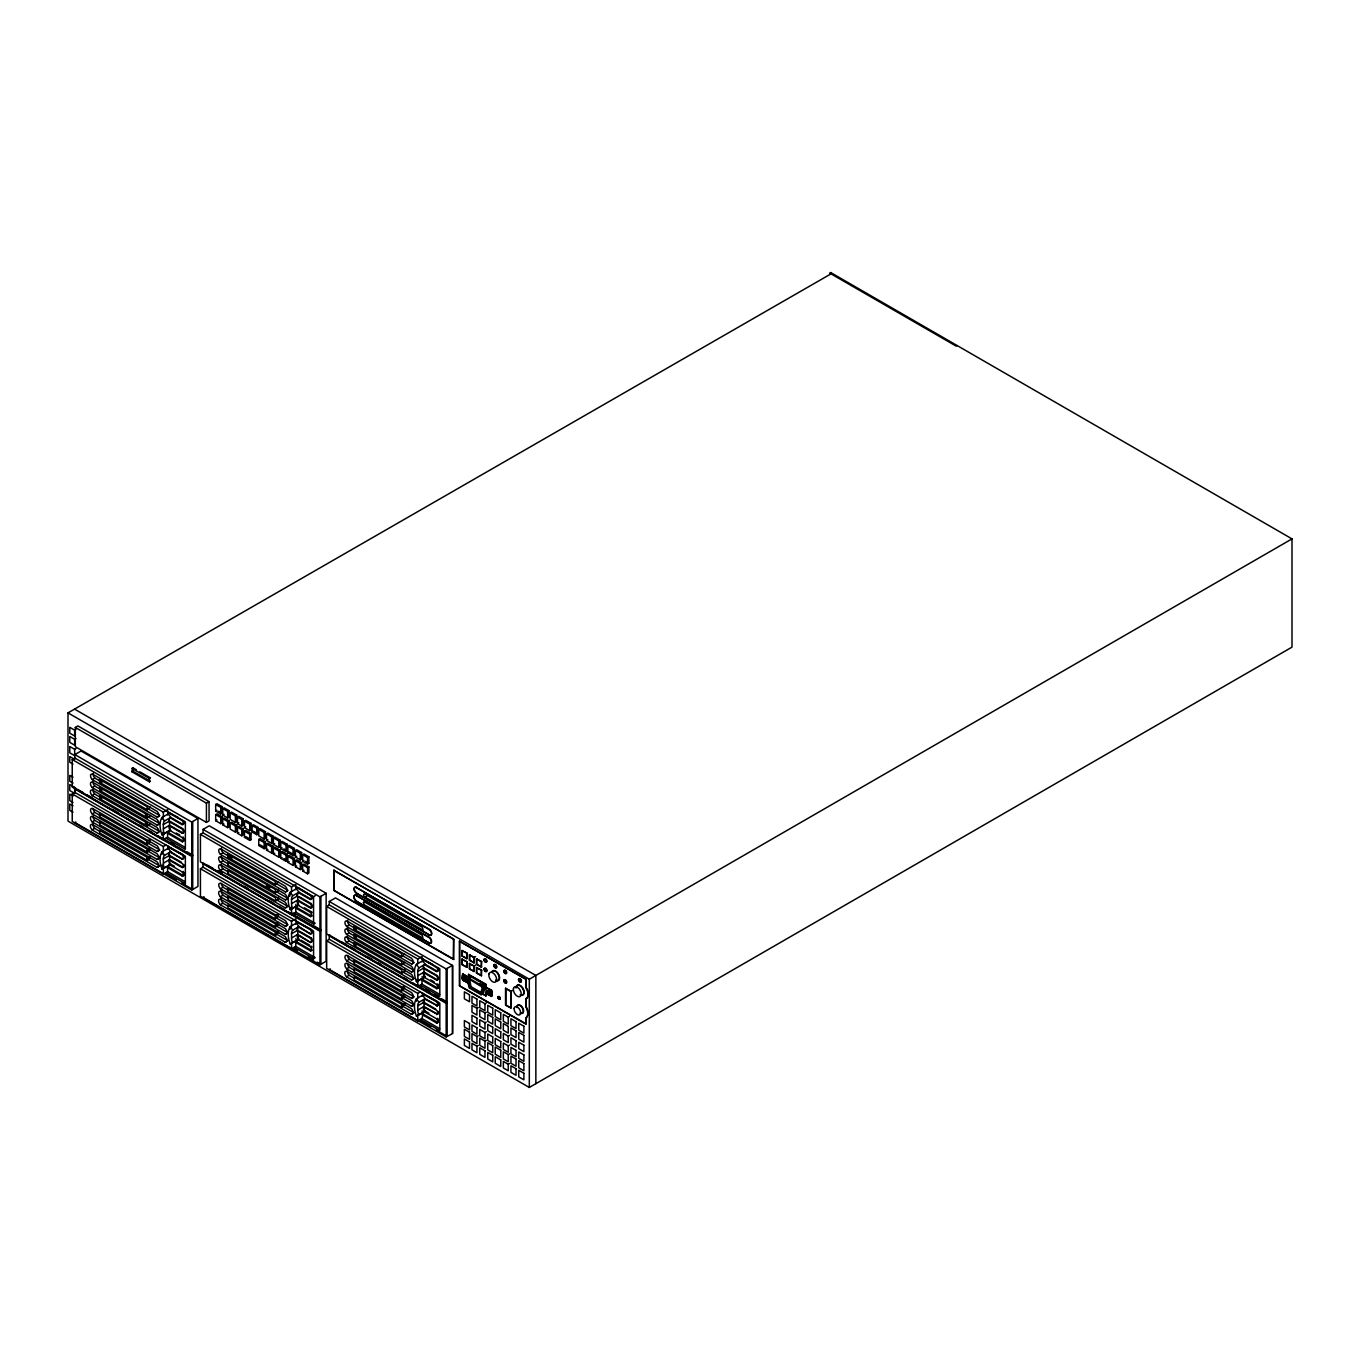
<?xml version="1.0" encoding="UTF-8"?>
<svg xmlns="http://www.w3.org/2000/svg" width="1360" height="1360" viewBox="0 0 1360 1360"><rect width="100%" height="100%" fill="white"/><g stroke="black" fill="none" stroke-linecap="round" stroke-linejoin="round"><path stroke-width="1.5" d="M516.749 1007.114L516.766 1006.757A4.624 2.669 60 0 1 520.302 1005.72A4.624 2.669 60 0 1 523.26 1011.211A4.624 2.669 60 0 1 520.251 1013.217M150.297 807.024L147.186 809.812L99.637 782.357L99.45 779.399L147.186 806.701L147.22 809.795M150.467 823.378L147.356 826.166L99.824 798.711L99.62 795.77L147.356 823.055L147.356 826.166M150.467 849.473L147.356 852.261L99.807 824.806L99.62 821.865L147.356 849.15L147.356 852.261M278.494 881.824L275.383 884.612L227.834 857.157L227.647 854.216L275.383 881.501L275.417 884.595M278.664 924.29L275.553 927.061L228.004 899.606L227.817 896.665L275.553 923.967L275.587 927.044M404.719 953.921L401.608 956.692L354.059 929.254L353.872 926.296L401.608 953.598L401.659 956.675M404.889 996.37L401.778 999.158L354.246 971.703L354.042 968.745L401.778 996.047L401.829 999.141M516.001 988.108L516.086 986.986A5.542 3.196 60 0 1 519.775 985.592A5.542 3.196 60 0 1 523.668 991.032L523.838 992.29A5.542 3.196 60 0 1 520.064 994.806M484.041 969.238A1.853 1.071 60 0 1 485.996 969.068A1.853 1.071 60 0 1 485.996 971.686A1.853 1.071 60 0 1 484.041 969.238L484.092 968.881M498.134 996.846L500.021 999.192M503.795 980.764A1.853 1.071 60 0 1 505.767 980.594A1.853 1.071 60 0 1 505.767 983.195A1.853 1.071 60 0 1 503.795 980.764L503.846 980.39M150.45 815.473L147.356 817.904L99.807 790.449L99.62 787.508L147.356 814.793L147.356 817.904M404.872 962.353L401.778 964.801L354.246 937.346L354.042 934.388L401.778 961.69L401.829 964.784M480.607 993.718L482.409 987.241L483.718 986.493L481.916 992.953L480.607 993.718L469.693 987.411L468.163 979.013L470.101 978.112L468.163 979.013M481.117 994.755L483.157 987.36L485.452 986.034L484.245 984.385L470.866 976.667L467.415 978.265L469.183 987.87L481.117 994.755L483.395 993.446L485.452 986.034M463.386 977.007L463.505 976.718A1.853 1.071 60 0 1 465.188 977.075A1.853 1.071 60 0 1 465.868 979.353A1.853 1.071 60 0 1 464.304 979.387M497.981 998.206C503.693 1000.671 495.567 993.616 498.61 999.09C501.483 1000.807 500.072 994.789 497.93 996.795M275.587 892.687L275.553 889.61L227.817 862.308L228.004 865.249L275.553 892.704L278.358 891.038L278.494 888.811M275.604 900.949L275.553 897.872L227.817 870.57L228.021 873.511L275.553 900.966L278.375 899.3L278.494 897.073M401.829 973.046L401.795 969.952L354.042 942.65L354.246 945.608L401.795 973.046L404.6 971.397L404.719 969.17M401.659 991.049L401.659 988.023L353.872 960.653L354.059 963.611L401.608 991.049L404.702 987.904M401.829 1007.403L401.829 1004.377L354.042 977.007L354.246 979.965L401.795 1007.42L404.872 1004.275M830.688 272.544L830.416 274.193L68 712.878L68 821.117L529.312 1087.456L1292 647.122L1292 538.883L830.688 272.544L829.702 273.105L956.199 346.137L957.168 345.576M75.31 727.447L77.928 725.934L209.049 801.635L209.049 820.896L206.431 822.392L75.31 746.691L75.31 727.447L206.431 803.148L209.049 801.635M74.664 730.167L74.664 736.015L69.768 733.193L69.768 727.328L74.664 730.167L75.973 729.402M74.664 739.313L74.664 745.212L69.768 742.39L69.768 736.474L74.664 739.313L75.973 738.548M74.664 749.326L74.664 755.667L69.768 752.828L69.768 746.504L74.664 749.326L75.973 748.578M165.954 838.202L185.368 849.422L185.368 821.848L74.851 758.047L74.851 754.596L81.073 751.009L197.948 818.482L197.948 886.448L191.743 890.035L74.851 822.545L75.837 821.984M185.249 847.45L167.586 837.25L163.336 839.715L72.233 787.117L72.233 759.56L74.851 758.047M75.837 788.375L74.851 788.953L191.743 856.426L192.712 855.865M92.225 779.586L157.199 817.105L158.406 816.68A3.689 2.125 60 0 0 158.406 813.263L157.199 811.444L92.225 773.925L91.001 774.35A3.689 2.125 60 0 0 91.001 777.75L92.225 779.586L94.843 778.073L102.051 782.255M185.249 881.807L167.586 871.624L163.336 874.072L72.233 821.474L72.233 793.917L74.851 792.404L185.368 856.205L185.368 883.779L165.954 872.559M92.14 787.559L157.114 825.061L158.338 824.636A3.689 2.125 60 0 0 158.338 821.236L157.114 819.4L92.14 781.898L90.933 782.323A3.689 2.125 60 0 0 90.933 785.723L92.14 787.559L94.758 786.046L101.983 790.211M131.801 771.681L132.787 771.12L150.45 781.303L149.464 781.881L131.801 771.681L132.787 767.72L136.323 769.76M92.038 795.532L157.012 833.051L158.236 832.626A3.689 2.125 60 0 0 158.236 829.209L157.012 827.39L92.038 789.871L90.831 790.296A3.689 2.125 60 0 0 90.831 793.696L92.038 795.532L94.656 794.019L101.881 798.201M131.801 768.281L149.464 778.481L150.45 777.903L139.842 771.8M92.225 813.943L157.199 851.462L158.406 851.037A3.689 2.125 60 0 0 158.406 847.637L157.199 845.801L92.225 808.282L91.001 808.707A3.689 2.125 60 0 0 91.001 812.124L92.225 813.943L94.843 812.43L100.249 815.558M92.14 821.916L157.114 859.435L158.338 858.993A3.689 2.125 60 0 0 158.338 855.593L157.114 853.757L92.14 816.255L90.933 816.68A3.689 2.125 60 0 0 90.933 820.08L92.14 821.916L94.758 820.403L100.181 823.531M92.038 829.889L157.012 867.408L158.236 866.983A3.689 2.125 60 0 0 158.236 863.583L157.012 861.747L92.038 824.228L90.831 824.653A3.689 2.125 60 0 0 90.831 828.053L92.038 829.889L94.656 828.376L100.079 831.504M72.233 759.56L163.336 812.141L167.586 809.693L167.586 812.158L182.325 820.675A3.009 1.734 60 0 1 182.325 824.84L170.102 817.768A8.534 4.93 60 0 0 168.861 821.406L182.325 829.175A3.009 1.734 60 0 1 182.325 833.34L168.946 825.605A8.177 4.709 60 0 0 169.949 830.501L182.325 837.641A3.009 1.734 60 0 1 182.325 841.806L167.586 833.289L167.586 837.25M157.199 817.105L159.817 815.592L147.169 808.299M167.586 812.158L178.058 817.462M169.779 827.577A8.177 4.709 60 0 0 170.595 830.127L162.027 834.853A21.369 12.342 60 0 1 162.027 817.479L168.232 813.892L168.232 811.784M157.114 825.061L159.732 823.565L145.299 815.218M164.39 833.714A8.177 4.709 60 0 1 163.387 828.801L163.302 824.619A8.534 4.93 60 0 1 164.543 820.981L170.748 817.394L182.971 824.449A3.009 1.734 60 0 0 183.26 820.709M163.302 824.619L169.524 821.032L182.971 828.784A3.009 1.734 60 0 1 182.971 832.949L182.325 833.323M163.387 828.801L169.592 825.231L182.971 832.949M157.012 833.051L159.63 831.538L145.197 823.208M147.22 841.126L147.186 844.169L99.637 816.714L99.314 813.977L147.186 841.058L149.804 839.545M162.027 834.853L168.572 831.079L168.572 832.728L183.294 841.228A3.009 1.734 60 0 0 184.28 840.123M215.679 804.491L216.988 803.743L222.071 806.667L222.071 813.178L220.762 813.926L215.679 811.002L215.679 804.491L220.762 807.432L222.071 806.667M147.186 844.169L149.991 842.503L149.991 839.936M167.586 833.289L168.572 832.728M74.851 754.596L191.743 822.069L197.948 818.482M147.356 849.15L149.974 847.654M215.679 811.002L216.988 810.254M222.751 808.588L224.06 807.823L228.973 810.662L228.973 817.173L227.664 817.921L222.751 815.082L222.751 808.588L227.664 811.41L228.973 810.662M215.679 814.589L216.988 813.841L222.071 816.765L222.071 822.902L220.762 823.667L215.679 820.726L215.679 814.589L220.762 817.53L222.071 816.765M72.233 793.917L163.336 846.515L165.954 845.002M147.356 857.412L147.356 860.523L99.824 833.068L99.501 830.331L147.356 857.412L150.297 856.63M157.199 851.462L159.817 849.949L147.169 842.656M182.325 837.641L183.294 837.08M182.971 858.823A3.009 1.734 60 0 0 182.971 854.641L167.586 846.532L182.325 855.032A3.009 1.734 60 0 1 182.325 859.197L170.102 852.125A8.534 4.93 60 0 0 168.861 855.763L182.325 863.532A3.009 1.734 60 0 1 182.325 867.697L168.946 859.962A8.177 4.709 60 0 0 169.949 864.858L182.325 871.998A3.009 1.734 60 0 1 182.325 876.163L167.586 867.646L167.586 871.624M222.751 815.082L224.06 814.334M174.454 866.337L170.918 864.297L162.027 869.21A21.369 12.342 60 0 1 162.027 851.836L168.232 848.249L168.232 846.141M215.679 820.726L216.988 819.978M147.356 860.523L150.45 857.378M230.146 812.838L231.455 812.09L236.708 815.116L236.708 821.627L235.399 822.375L230.146 819.349L230.146 812.838L235.399 815.881L236.708 815.116M315.197 895.713L313.565 896.665L203.048 832.847L203.048 829.396L209.27 825.809L326.145 893.282L326.145 961.248L319.94 964.835L203.048 897.362L204.034 896.784M182.325 841.789L183.294 841.228M222.751 818.686L224.06 817.921L228.973 820.76L228.973 826.897L227.664 827.645L222.751 824.823L222.751 818.686L227.664 821.508L228.973 820.76M157.114 859.435L159.732 857.922L147.101 850.629M164.39 868.071A8.177 4.709 60 0 1 163.387 863.158L163.302 858.976A8.534 4.93 60 0 1 164.543 855.338L170.748 851.751L182.325 859.18M294.151 913.002L313.565 924.222L315.197 923.27L295.783 912.067L291.533 914.515L200.43 861.917L200.43 834.36L203.048 832.847M163.302 858.976L169.524 855.389A8.534 4.93 60 0 1 169.541 854.624M222.751 824.823L224.06 824.058M237.507 817.088L238.816 816.34L243.1 818.805L243.1 825.316L241.791 826.064L237.507 823.599L237.507 817.088L241.791 819.57L243.1 818.805M230.146 822.936L231.455 822.188L236.708 825.214L236.708 831.351L235.399 832.116L230.146 829.073L230.146 822.936L235.399 825.979L236.708 825.214M163.387 863.175L169.592 859.588L182.971 867.306A3.009 1.734 60 0 0 183.719 864.467M157.012 867.408L159.63 865.895L146.999 858.602M237.507 823.599L238.816 822.851M244.46 821.1L245.769 820.352L251.039 823.395L251.039 829.906L249.73 830.654L244.46 827.611L244.46 821.1L249.73 824.143L251.039 823.395M162.027 869.21L170.918 864.297M167.586 867.646L168.572 867.085L183.294 875.585A3.009 1.734 60 0 0 184.28 874.48M237.507 827.186L238.816 826.438L243.1 828.903L243.1 835.04L241.791 835.805L237.507 833.323L237.507 827.186L241.791 829.668L243.1 828.903M74.851 792.404L74.851 788.188L191.743 855.678L192.712 855.1M244.46 827.611L245.769 826.863M237.507 833.323L238.816 832.575M252.11 825.52L253.419 824.772L258.094 827.475L258.094 833.969L256.785 834.734L252.11 832.031L252.11 825.52L256.785 828.223L258.094 827.475M244.46 831.198L245.769 830.45L251.039 833.493L251.039 839.63L249.73 840.378L244.46 837.335L244.46 831.198L249.73 834.241L251.039 833.493M182.325 871.998L183.294 871.437M252.11 832.031L253.419 831.283L258.094 833.969M244.46 837.335L245.769 836.587L251.039 839.63M258.774 829.362L260.083 828.614L265.455 831.725L265.455 838.219L264.146 838.984L258.774 835.873L258.774 829.362L264.146 832.473L265.455 831.725M182.325 876.146L183.294 875.585M220.422 854.403L285.396 891.905L286.603 891.48A3.689 2.125 60 0 0 286.603 888.08L285.396 886.244L220.422 848.725L219.198 849.15A3.689 2.125 60 0 0 219.198 852.567L220.422 854.403L223.04 852.89L232.067 858.092M200.43 868.717L203.048 867.204L313.565 931.022L313.565 958.579L315.197 957.644L295.783 946.424L291.533 948.872L200.43 896.274L200.43 868.717L291.533 921.315L295.783 918.85L295.783 921.332L310.522 929.832A3.009 1.734 60 0 1 310.522 933.997L298.299 926.925A8.534 4.93 60 0 0 297.058 930.563L310.522 938.332A3.009 1.734 60 0 1 310.522 942.497L297.143 934.762A8.177 4.709 60 0 0 298.146 939.658L310.522 946.798A3.009 1.734 60 0 1 310.522 950.963L295.783 942.446L295.783 946.424M266.509 833.833L267.818 833.085L272.935 836.043L272.935 842.554L271.626 843.302L266.509 840.344L266.509 833.833L271.626 836.791L272.935 836.043M258.774 839.46L260.083 838.712L265.455 841.823L265.455 847.96L264.146 848.708L258.774 845.597L258.774 839.46L264.146 842.571L265.455 841.823M220.337 862.359L285.311 899.878L286.535 899.453A3.689 2.125 60 0 0 286.535 896.036L285.311 894.217L220.337 856.698L219.13 857.123A3.689 2.125 60 0 0 219.13 860.523L220.337 862.359L222.955 860.846L228.378 863.974M266.509 840.344L267.818 839.596M273.377 837.811L274.686 837.046L280.109 840.174L280.109 846.685L278.8 847.45L273.377 844.305L273.377 837.811L278.8 840.939L280.109 840.174M220.235 870.332L285.209 907.851L286.433 907.426A3.689 2.125 60 0 0 286.433 904.026L285.209 902.19L220.235 864.671L219.028 865.096A3.689 2.125 60 0 0 219.028 868.513L220.235 870.332L222.853 868.836L228.276 871.947M266.509 843.931L267.818 843.183L272.935 846.141L272.935 852.278L271.626 853.026L266.509 850.068L266.509 843.931L271.626 846.889L272.935 846.141M273.377 844.305L274.686 843.557M266.509 850.068L267.818 849.32M280.789 842.078L282.098 841.33L287.351 844.356L287.351 850.867L286.042 851.615L280.789 848.589L280.789 842.078L286.042 845.121L287.351 844.356M273.377 847.909L274.686 847.144L280.109 850.272L280.109 856.409L278.8 857.174L273.377 854.046L273.377 847.909L278.8 851.037L280.109 850.272M280.789 848.589L282.098 847.841M273.377 854.046L274.686 853.281M287.776 846.124L289.085 845.359L294.372 848.419L294.372 854.93L293.08 855.678L287.776 852.635L287.776 846.124L293.08 849.167L294.372 848.419M280.789 852.176L282.098 851.428L287.351 854.454L287.351 860.591L286.042 861.356L280.789 858.313L280.789 852.176L286.042 855.219L287.351 854.454M220.422 888.76L285.396 926.262L286.603 925.837A3.689 2.125 60 0 0 286.603 922.437L285.396 920.601L220.422 883.082L219.198 883.524A3.689 2.125 60 0 0 219.198 886.924L220.422 888.76L223.04 887.247L228.446 890.375M287.776 852.635L289.085 851.87L294.372 854.93M280.789 858.313L282.098 857.565M295.409 850.527L296.718 849.762L301.614 852.584L301.614 859.095L300.305 859.86L295.409 857.038L295.409 850.527L300.305 853.349L301.614 852.584M287.776 856.222L289.085 855.457L294.372 858.517L294.372 864.654L293.08 865.402L287.776 862.359L287.776 856.222L293.08 859.265L294.372 858.517M220.337 896.716L285.311 934.235L286.535 933.81A3.689 2.125 60 0 0 286.535 930.393L285.311 928.574L220.337 891.055L219.13 891.48A3.689 2.125 60 0 0 219.13 894.88L220.337 896.716L222.955 895.203L228.378 898.331M295.409 857.038L296.718 856.273M287.776 862.359L289.085 861.594M302.668 854.709L303.977 853.961L308.873 856.783L308.873 863.294L307.564 864.042L302.668 861.22L302.668 854.709L307.564 857.548L308.873 856.783M295.409 860.625L296.718 859.86L301.614 862.682L301.614 868.819L300.305 869.584L295.409 866.762L295.409 860.625L300.305 863.447L301.614 862.682M220.235 904.706L285.209 942.208L286.433 941.783A3.689 2.125 60 0 0 286.433 938.383L285.209 936.547L220.235 899.028L219.028 899.47A3.689 2.125 60 0 0 219.028 902.87L220.235 904.706L222.853 903.193L228.276 906.321M302.668 861.22L303.977 860.472M295.409 866.762L296.718 865.997M302.668 864.824L303.977 864.059L308.873 866.881L308.873 873.018L307.564 873.783L302.668 870.961L302.668 864.824L307.564 867.646L308.873 866.881M302.668 870.961L303.977 870.196M200.43 834.36L291.533 886.958L295.783 884.493L295.783 886.975L310.522 895.475A3.009 1.734 60 0 1 310.522 899.64L298.299 892.568A8.534 4.93 60 0 0 297.058 896.206L310.522 903.975A3.009 1.734 60 0 1 310.522 908.14L297.143 900.405A8.177 4.709 60 0 0 298.146 905.301L310.522 912.441A3.009 1.734 60 0 1 310.522 916.606L295.783 908.089L295.783 912.067M285.396 891.905L288.014 890.392L275.366 883.099M295.783 886.975L296.429 888.692A21.369 12.342 60 0 0 295.817 889.695M295.817 904.366A21.369 12.342 60 0 0 296.429 906.066L298.792 904.927L290.224 909.653A21.369 12.342 60 0 1 290.224 892.279L296.429 888.692L298.945 892.194L311.168 899.249A3.009 1.734 60 0 0 312.154 898.144M333.812 870.332L453.815 939.25L453.492 959.446L333.812 890.341L333.812 870.332L453.815 939.25M285.311 899.878L287.929 898.365L275.298 891.072M292.587 908.514A8.177 4.709 60 0 1 291.584 903.618L291.499 899.419A8.534 4.93 60 0 1 292.74 895.781L298.945 892.194A8.534 4.93 60 0 0 297.908 894.03M291.499 899.419L297.721 895.832L297.789 900.031A8.177 4.709 60 0 0 298.452 904.077M291.584 903.618L297.789 900.031L311.168 907.749A3.009 1.734 60 0 0 312.154 906.644M285.209 907.851L287.827 906.338L276.998 900.082M275.417 915.926L275.383 918.969L227.834 891.514L227.511 888.777L275.383 915.875L278.001 914.362M310.522 895.475L298.078 887.536M290.224 909.653L296.769 905.879L296.769 907.528L311.491 916.028A3.009 1.734 60 0 0 312.035 915.807M275.383 918.969L278.46 915.824M295.783 908.089L296.769 907.528M203.048 829.396L319.94 896.869L326.145 893.282M275.553 923.967L278.171 922.454M333.812 890.341L453.815 959.259M310.522 903.975L311.168 903.601A3.009 1.734 60 0 1 312.154 905.828M285.396 926.262L288.014 924.749L275.366 917.456M275.604 932.28L275.553 935.323L228.021 907.868L227.698 905.131L275.553 932.229L278.171 930.716M420.376 985.099L439.807 996.302L439.807 968.745L329.273 904.944L329.273 901.476L335.495 897.889L452.727 965.583L452.727 1033.532L446.165 1036.932L329.273 969.442L330.259 968.881M310.522 912.441L311.491 911.88A3.009 1.734 60 0 1 312.035 912.747M295.783 921.332L311.168 929.458A3.009 1.734 60 0 1 312.154 931.685M356.405 887.553L429.318 929.271A3.468 2.006 60 0 1 431.783 933.521A3.468 2.006 60 0 1 429.318 934.932L356.405 893.214A3.468 2.006 60 0 1 353.957 888.964A3.468 2.006 60 0 1 356.405 887.553L428.995 929.458A3.468 2.006 60 0 1 431.443 933.708A3.468 2.006 60 0 1 428.995 935.119M295.817 938.723A21.369 12.342 60 0 0 296.429 940.423L299.115 939.097L290.224 944.01A21.369 12.342 60 0 1 290.224 926.636L296.429 923.049L296.429 920.958M275.553 935.323L278.647 932.178M439.671 994.347L422.008 984.147L417.758 986.612L326.672 934.014L326.672 906.44L329.273 904.944M310.522 916.606L311.491 916.028M285.311 934.235L287.929 932.722L275.298 925.429M292.587 942.871A8.177 4.709 60 0 1 291.584 937.975L291.499 933.776A8.534 4.93 60 0 1 292.74 930.138L298.945 926.551L310.522 933.997M356.405 893.214L429.318 934.932M356.252 895.526L429.165 937.244A3.468 2.006 60 0 1 431.63 941.494A3.468 2.006 60 0 1 429.165 942.905L356.252 901.187A3.468 2.006 60 0 1 353.804 896.937A3.468 2.006 60 0 1 356.252 895.526L428.842 937.431A3.468 2.006 60 0 1 431.29 941.681A3.468 2.006 60 0 1 428.842 943.092M291.499 933.776L297.721 930.189A8.534 4.93 60 0 1 297.738 929.424M291.584 937.975L297.789 934.388L310.522 942.48M285.209 942.208L287.827 940.695L275.196 933.402M356.252 901.187L429.165 942.905M364.429 896.784L423.062 930.189L422.416 927.299L364.429 893.826C361.845 894.404 365.432 899.657 367.2 895.169M290.224 944.01L296.769 940.236L296.769 941.885L311.491 950.385A3.009 1.734 60 0 0 312.035 950.164M295.783 942.446L296.769 941.885M203.048 867.204L203.048 863.005L319.94 930.478L320.909 929.917M203.048 863.753L319.94 931.226L320.909 930.665L288.048 911.693M310.522 938.332L311.168 937.958A3.009 1.734 60 0 1 312.154 940.185M330.259 935.272L329.273 935.833L446.165 1003.323L447.151 1002.762M310.522 946.798L311.491 946.237A3.009 1.734 60 0 1 312.035 947.104M346.647 926.483L411.621 964.002L412.845 963.56A3.689 2.125 60 0 0 412.845 960.16L411.621 958.324L346.647 920.822L345.44 921.247A3.689 2.125 60 0 0 345.423 924.647L346.647 926.483L349.265 924.97L356.49 929.135M439.671 1028.704L422.008 1018.504L417.758 1020.969L326.672 968.371L326.672 940.814L329.273 939.301L439.807 1003.102L439.807 1030.659L420.376 1019.456M310.522 950.963L311.491 950.385M346.579 934.456L411.553 971.958L412.76 971.533A3.689 2.125 60 0 0 412.76 968.133L411.553 966.297L346.579 928.778L345.355 929.22A3.689 2.125 60 0 0 345.355 932.62L346.579 934.456L349.197 932.943L356.405 937.108M346.477 942.429L411.451 979.931L412.658 979.506A3.689 2.125 60 0 0 412.658 976.106L411.451 974.27L346.477 936.768L345.253 937.193A3.689 2.125 60 0 0 345.253 940.593L346.477 942.429L349.095 940.916L356.303 945.081M346.647 960.84L411.621 998.359L412.845 997.934A3.689 2.125 60 0 0 412.845 994.517L411.621 992.681L346.647 955.179L345.44 955.604A3.689 2.125 60 0 0 345.423 959.004L346.647 960.84L349.265 959.327L354.688 962.455M346.579 968.813L411.553 1006.315L412.76 1005.89A3.689 2.125 60 0 0 412.76 1002.49L411.553 1000.654L346.579 963.152L345.355 963.577A3.689 2.125 60 0 0 345.355 966.977L346.579 968.813L349.197 967.3L354.603 970.428M346.477 976.786L411.451 1014.305L412.658 1013.863A3.689 2.125 60 0 0 412.658 1010.463L411.451 1008.627L346.477 971.125L345.253 971.55A3.689 2.125 60 0 0 345.253 974.95L346.477 976.786L349.095 975.273L354.501 978.401M326.672 906.44L417.758 959.038L422.008 956.59L422.008 959.055L436.747 967.572A3.009 1.734 60 0 1 436.747 971.737L424.524 964.665A8.534 4.93 60 0 0 423.283 968.286L436.747 976.055A3.009 1.734 60 0 1 436.747 980.22L423.368 972.485A8.177 4.709 60 0 0 424.371 977.381L436.747 984.538A3.009 1.734 60 0 1 436.747 988.703L422.008 980.186L422.008 984.147M411.621 964.002L414.239 962.489L401.608 955.196M422.008 959.055L432.497 964.359M424.201 974.474A8.177 4.709 60 0 0 425.034 977.007L416.449 981.733A21.369 12.342 60 0 1 416.449 964.359L422.671 960.789L422.671 958.681M459.391 941.188L526.099 979.336L526.099 987.275A9.129 5.27 60 0 1 526.099 998.648L526.099 1006.468A10.064 5.814 60 0 1 526.099 1017.79L525.776 1024.063L459.391 985.745L459.391 941.188L526.099 979.336M411.553 971.958L414.154 970.445L401.523 963.152M418.812 980.594A8.177 4.709 60 0 1 417.809 975.698L417.741 971.499A8.534 4.93 60 0 1 418.965 967.878L425.17 964.291L437.393 971.346A3.009 1.734 60 0 0 437.699 967.606M417.741 971.499L423.946 967.912L437.393 975.681A3.009 1.734 60 0 1 437.41 979.846L436.747 980.22M417.809 975.698L424.031 972.111L437.393 979.846M461.907 950.589L467.126 953.224L466.803 958.698L461.907 955.876L461.907 950.589L467.126 953.224M411.451 979.931L414.052 978.435L403.223 972.179M401.659 988.023L404.226 986.442M416.449 981.733L422.994 977.959L422.994 979.608L437.733 988.125A3.009 1.734 60 0 0 438.617 987.36M461.907 955.876L467.126 958.511M422.008 980.186L422.994 979.608M461.89 959.225L467.126 961.86L466.786 967.334L461.89 964.512L461.89 959.225L467.126 961.86M469.404 954.907L474.3 957.372L473.977 962.846L469.404 960.194L469.404 954.907L473.977 957.559L475.609 956.607M329.273 901.476L446.165 968.966L452.37 965.379L452.37 1033.345M401.778 996.047L404.396 994.534M461.89 964.512L467.126 967.147M469.404 960.194L474.3 962.659M476.442 958.97L481.661 961.622L481.338 967.096L476.442 964.257L476.442 958.97L481.661 961.622M326.672 940.814L417.758 993.395L420.376 991.882M469.387 963.56L474.3 966.008L473.96 971.482L469.387 968.847L469.387 963.56L473.96 966.195L475.609 965.26M401.829 1004.377L404.6 1003.17M411.621 998.359L414.239 996.846L401.608 989.553M436.747 984.538L437.733 983.96A3.009 1.734 60 0 1 438.617 985.745M436.747 1014.577A3.009 1.734 60 0 0 436.747 1010.412L423.283 1002.66A8.534 4.93 60 0 1 424.524 999.022L437.393 1005.703A3.009 1.734 60 0 0 437.41 1001.538L422.008 993.412L436.747 1001.929A3.009 1.734 60 0 1 436.747 1006.094M428.893 1013.217L425.357 1011.177L416.449 1016.107A21.369 12.342 60 0 1 416.449 998.733L422.671 995.146L422.671 993.038M476.442 964.257L481.661 966.909M469.387 968.847L474.3 971.295M436.747 988.686L437.733 988.125M468.707 985.762L468.384 983.314L462.825 980.101A7.854 4.539 60 0 1 462.247 977.789L462.196 977.245A7.854 4.539 60 0 1 462.825 974.066L468.707 977.092L468.707 974.44L468.707 977.092M476.425 967.623L481.661 970.258L481.321 975.732L476.425 972.91L476.425 967.623L481.661 970.258M411.553 1006.315L414.154 1004.802L401.523 997.509M418.812 1014.951A8.177 4.709 60 0 1 417.809 1010.055L417.741 1005.856A8.534 4.93 60 0 1 418.965 1002.235L425.17 998.648L437.393 1005.703M417.741 1005.856L423.946 1002.269A8.534 4.93 60 0 1 423.963 1001.521M462.825 980.101L468.707 983.127M476.425 972.91L481.661 975.545M467.415 978.265L470.866 976.667M459.391 985.745L526.099 1023.876M417.809 1010.055L424.031 1006.468L437.393 1014.203A3.009 1.734 60 0 0 438.141 1011.364M411.451 1014.305L414.052 1012.792L401.421 1005.499M416.449 1016.107L422.994 1012.316L422.994 1013.965L437.733 1022.482A3.009 1.734 60 0 0 438.617 1021.734M422.008 1018.504L422.994 1013.965M469.693 987.411L471.002 986.663L481.916 992.953M329.273 939.301L329.273 935.085L446.165 1002.575L447.151 1001.997M468.588 977.993L481.95 985.711L484.245 984.385M468.384 974.627L486.047 984.453L486.047 995.775L482.256 993.956M437.393 1014.203L423.368 1006.859A8.177 4.709 60 0 0 424.371 1011.755L436.747 1018.895A3.009 1.734 60 0 1 436.747 1023.06L422.008 1014.543M485.707 984.64L485.707 987.275L491.606 990.301A7.854 4.539 60 0 1 491.606 996.336L485.707 993.327L485.707 995.962M436.747 1018.895L437.733 1018.334M485.707 993.327L491.606 996.336M485.707 987.275L491.606 990.301M436.747 1023.043L437.733 1022.482M505.546 988.397L511.105 991.219L510.782 1008.032L505.546 1005.006L505.546 988.397L510.782 991.423L512.414 990.471M476.935 1008.304L476.935 1015.036L471.971 1012.163L471.971 1005.431L476.935 1008.304L478.244 1007.539M484.976 1003.748L484.976 1010.684L479.757 1007.675L479.757 1000.739L484.976 1003.748L486.285 1003M68 712.878L529.312 979.217L1292 538.883M525.776 1024.063L525.776 1017.977A10.064 5.814 60 0 0 525.776 1006.655L525.776 998.835A9.129 5.27 60 0 0 525.776 987.462L526.099 987.275M484.976 1012.945L484.976 1019.677L479.757 1016.651L479.757 1009.919L484.976 1012.945L486.285 1012.197M505.546 1005.006L511.105 1007.845M484.976 1022.771L484.976 1029.163L479.757 1026.154L479.757 1019.745L484.976 1022.771L486.285 1022.006M508.232 1017.178L508.232 1024.114L503.353 1021.292L503.353 1014.356L508.232 1017.178L509.541 1016.413M476.935 1036.49L476.935 1043.647L471.971 1040.774L471.971 1033.634L476.935 1036.49L478.244 1035.742M484.976 1032.444L484.976 1038.853L479.757 1035.827L479.757 1029.418L484.976 1032.444L486.285 1031.679M484.976 1041.148L484.976 1048.288L479.757 1045.279L479.757 1038.122L484.976 1041.148L486.285 1040.383M476.935 1046.18L476.935 1052.725L471.971 1049.852L471.971 1043.307L476.935 1046.18L478.244 1045.415M508.232 1036.184L508.232 1042.593L503.353 1039.771L503.353 1033.379L508.232 1036.184L509.541 1035.436M508.232 1045.857L508.232 1052.266L503.353 1049.461L503.353 1043.052L508.232 1045.857L509.541 1045.109M508.232 1054.561L508.232 1061.718L503.353 1058.896L503.353 1051.756L508.232 1054.561L509.541 1053.813M508.232 1064.234L508.232 1070.796L503.353 1067.974L503.353 1061.429L508.232 1064.234L509.541 1063.486M168.232 831.266L170.595 830.127M168.232 865.623L170.595 864.484A8.177 4.709 60 0 1 169.983 862.784M425.017 977.007L422.671 978.146A21.369 12.342 60 0 1 422.059 976.463M425.357 1011.177L422.671 1012.52A21.369 12.342 60 0 1 422.059 1010.82M74.545 709.104L535.857 975.443L535.857 1083.682M218.688 811.223L222.071 813.178M283.849 848.844L287.351 850.867M305.609 861.407L308.873 863.294M260.083 844.849L265.455 847.96M283.849 858.568L287.351 860.591M468.707 974.44L486.047 984.453M462.825 974.066L468.384 977.279M479.825 983.722L483.055 985.592M468.792 978.86L482.409 987.241M482.579 993.769L486.047 995.775M74.664 759.407L69.768 756.568L69.768 762.229L73.032 764.116M299.404 896.801L311.168 903.601M176.222 833L179.758 835.04M430.661 979.88L434.197 981.92M266.271 885.853L269.892 887.944M304.419 907.8L311.491 911.88M73.032 777.274L69.768 775.387L69.768 781.201L73.032 783.088M170.799 842.452L174.454 844.56M187.238 851.938L190.893 854.046M417.928 985.133L421.583 987.241M425.221 989.349L428.876 991.457M434.367 994.619L438.005 996.727M441.66 998.835L445.315 1000.943M77.656 789.429L83.147 792.591M86.785 794.716L92.276 797.878M112.353 809.472L117.844 812.634M139.757 825.282L143.412 827.39M148.886 830.552L152.541 832.66M158.015 835.822L190.893 854.811M218.637 870.859L222.292 872.967M291.686 913.036L295.341 915.144M313.616 925.701L319.09 928.863M341.224 941.596L346.698 944.758M350.353 946.866L355.827 950.028M366.792 956.369L372.266 959.531M377.74 962.693L381.395 964.801M403.308 977.449L406.963 979.557M412.437 982.719L445.315 1001.708M207.689 865.3L213.163 868.462M216.818 870.57L222.292 873.732M244.205 886.38L247.86 888.488M269.773 901.136L273.428 903.261M278.902 906.423L284.393 909.585M73.032 796.059L69.768 794.155L69.768 800.632L73.032 802.536M181.288 862.172L169.524 855.389L169.592 859.588A8.177 4.709 60 0 0 169.592 860.727M435.727 1009.069L423.946 1002.269L424.031 1006.468A8.177 4.709 60 0 0 424.014 1007.216M299.404 931.158L311.168 937.958M73.032 805.868L69.768 803.981L69.768 810.39L73.032 812.277M300.883 940.117L309.723 945.217M294.151 947.359L313.565 958.579M165.325 873.647L176.273 879.971M181.764 883.133L192.712 889.474L192.712 821.508M419.747 1020.544L430.712 1026.868M436.186 1030.03L447.151 1036.354L447.151 968.405M293.522 948.447L297.177 950.572M308.125 956.896L313.616 960.058M317.254 962.166L320.909 964.274L320.909 896.308M349.265 924.97L348.041 923.134A3.689 2.125 60 0 1 347.803 920.125M349.197 932.943L347.973 931.107A3.689 2.125 60 0 1 347.718 928.081M349.095 940.916L347.871 939.08A3.689 2.125 60 0 1 347.463 936.547M349.265 959.327L348.041 957.491A3.689 2.125 60 0 1 347.599 955.536M349.197 967.3L347.973 965.464A3.689 2.125 60 0 1 347.514 963.492M349.095 975.273L347.871 973.437A3.689 2.125 60 0 1 347.616 970.428M223.04 852.89L221.816 851.054A3.689 2.125 60 0 1 221.561 848.028M222.955 860.846L221.748 859.01A3.689 2.125 60 0 1 221.493 856.001M222.853 868.836L221.646 867A3.689 2.125 60 0 1 221.238 864.467M223.04 887.247L221.816 885.411A3.689 2.125 60 0 1 221.357 883.439M222.955 895.203L221.748 893.384A3.689 2.125 60 0 1 221.748 889.967M222.853 903.193L221.646 901.357A3.689 2.125 60 0 1 221.391 898.331M94.843 778.073L93.619 776.254A3.689 2.125 60 0 1 93.364 773.228M94.758 786.046L93.551 784.21A3.689 2.125 60 0 1 93.296 781.201M94.656 794.019L93.449 792.2A3.689 2.125 60 0 1 93.041 789.667M94.843 812.43L93.619 810.611A3.689 2.125 60 0 1 93.16 808.639M94.758 820.403L93.551 818.567A3.689 2.125 60 0 1 93.143 816.034M94.656 828.376L93.449 826.557A3.689 2.125 60 0 1 93.194 823.531M481.95 985.711L483.157 987.36M416.449 964.376L418.965 967.878M425.17 998.648L422.671 995.146A21.369 12.342 60 0 0 422.059 996.132M416.449 998.733L418.965 1002.235M290.224 892.279L292.74 895.781M290.224 926.636L292.74 930.138M162.027 817.479L164.543 820.981M170.748 851.751L168.232 848.249A21.369 12.342 60 0 0 167.62 849.252M162.027 851.836L164.543 855.338M469.472 978.265L471.002 986.663M423.946 967.912L424.031 972.111A8.177 4.709 60 0 0 424.031 973.25M297.721 930.189L297.789 934.388A8.177 4.709 60 0 0 298.452 938.434M169.524 821.032L169.592 825.231A8.177 4.709 60 0 0 169.592 826.353M529.312 979.217L529.312 1087.456M525.776 979.523L525.776 987.462M510.782 991.423L510.782 1008.032M505.869 988.21L505.869 1004.819M481.338 961.809L481.338 967.096M481.321 970.445L481.321 975.732M476.765 958.783L476.765 964.07M476.748 967.419L476.748 972.706M473.977 957.559L473.977 962.846M473.96 966.195L473.96 971.482M469.727 954.72L469.727 960.007M469.71 963.373L469.71 968.66M466.803 953.411L466.803 958.698M466.786 962.064L466.786 967.334M462.23 950.402L462.23 955.689M462.213 959.038L462.213 964.325M459.731 941.001L459.731 985.558M453.492 939.437L453.492 959.446M446.165 968.966L446.165 1002.575M446.165 1003.323L446.165 1036.932M417.758 959.038L417.758 963.611A21.369 12.342 60 0 0 417.146 964.614M417.758 986.612L417.758 980.985A21.369 12.342 60 0 1 417.146 979.285M417.758 993.395L417.758 997.968A21.369 12.342 60 0 0 417.146 998.971M417.758 1015.342L417.758 1020.969M334.135 870.145L334.135 890.154M319.94 896.869L319.94 930.478M319.94 931.226L319.94 964.835M313.565 896.665L313.565 924.222M307.564 857.548L307.564 864.042M307.564 867.646L307.564 873.783M300.305 853.349L300.305 859.86M300.305 863.447L300.305 869.584M293.08 849.167L293.08 855.678M293.08 859.265L293.08 865.402M291.533 886.958L291.533 891.531A21.369 12.342 60 0 0 290.921 892.517M291.533 914.515L291.533 908.905A21.369 12.342 60 0 1 290.921 907.205M291.533 921.315L291.533 925.888A21.369 12.342 60 0 0 290.921 926.874M291.533 943.262L291.533 948.872M286.042 845.121L286.042 851.615M286.042 855.219L286.042 861.356M278.8 840.939L278.8 847.45M278.8 851.037L278.8 857.174M271.626 836.791L271.626 843.302M271.626 846.889L271.626 853.026M264.146 832.473L264.146 838.984M264.146 842.571L264.146 848.708M256.785 828.223L256.785 834.734M249.73 824.143L249.73 830.654M249.73 834.241L249.73 840.378M241.791 819.57L241.791 826.064M241.791 829.668L241.791 835.805M235.399 815.881L235.399 822.375M235.399 825.979L235.399 832.116M227.664 811.41L227.664 817.921M227.664 821.508L227.664 827.645M220.762 807.432L220.762 813.926M220.762 817.53L220.762 823.667M206.431 803.148L206.431 822.392M191.743 822.069L191.743 855.678M191.743 856.426L191.743 890.035M168.572 865.436L168.572 867.085M163.336 812.141L163.336 816.731A21.369 12.342 60 0 0 162.214 818.839M163.336 839.715L163.336 834.088A21.369 12.342 60 0 1 162.724 832.388M163.336 846.515L163.336 851.088A21.369 12.342 60 0 0 161.823 854.42M163.336 874.072L163.336 868.445A21.369 12.342 60 0 1 162.214 865.062M149.464 778.481L149.464 781.881M132.787 767.72L132.787 771.12M424.626 964.954A8.534 4.93 60 0 1 425.17 964.291L422.671 960.789A21.369 12.342 60 0 0 422.059 961.775M416.262 1001.3A21.369 12.342 60 0 1 416.653 1000.076M425.034 1011.364A8.177 4.709 60 0 1 424.116 1008.423M424.15 1000.484A8.534 4.93 60 0 1 425.17 998.648M438.277 1019.184A3.009 1.734 60 0 1 438.617 1020.102M290.02 929.22A21.369 12.342 60 0 1 290.411 927.996M289.748 896.172A21.369 12.342 60 0 1 290.411 893.639M312.154 941.001A3.009 1.734 60 0 1 311.168 942.123M312.154 932.518A3.009 1.734 60 0 1 311.168 933.623M298.01 928.064A8.534 4.93 60 0 1 298.945 926.551L296.429 923.049A21.369 12.342 60 0 0 295.817 924.052M311.457 895.509A3.009 1.734 60 0 1 312.154 897.328M517.055 1007.539A4.624 2.669 60 0 1 520.047 1005.193A4.624 2.669 60 0 1 523.583 1010.684A4.624 2.669 60 0 1 520.574 1013.03M492.201 971.465A5.542 3.196 60 0 1 499.001 975.086A5.542 3.196 60 0 1 495.822 980.203M516.409 986.799A5.542 3.196 60 0 1 522.903 988.227A5.542 3.196 60 0 1 521.407 995.01M463.148 979.914A7.854 4.539 60 0 1 463.148 973.879M464.44 977.245A2.312 1.343 60 0 1 466.956 977.636A2.312 1.343 60 0 1 466.956 980.73A2.312 1.343 60 0 1 464.44 978.231M491.266 990.488A7.854 4.539 60 0 1 491.912 994.398L491.844 994.891A7.854 4.539 60 0 1 491.266 996.523M518.075 985.133A5.542 3.196 60 0 1 518.67 984.521M488.852 993.65A2.312 1.343 60 0 0 490.909 993.021A2.312 1.343 60 0 0 488.852 990.012A2.312 1.343 60 0 0 487.866 992.205A1.853 1.071 60 0 1 488.801 990.505A1.853 1.071 60 0 1 490.45 992.902A1.853 1.071 60 0 1 488.801 993.412M491.878 971.652A5.542 3.196 60 0 1 498.678 975.273A5.542 3.196 60 0 1 495.499 980.39M183.838 872.287A3.009 1.734 60 0 1 184.28 873.664M184.042 838.389A3.009 1.734 60 0 1 184.28 839.307M170.204 818.057A8.534 4.93 60 0 1 170.748 817.394L168.232 813.892A21.369 12.342 60 0 0 167.62 814.895M356.575 901A3.468 2.006 60 0 1 354.127 896.75A3.468 2.006 60 0 1 356.575 895.339M356.728 893.027A3.468 2.006 60 0 1 354.28 888.777A3.468 2.006 60 0 1 356.728 887.349M514.165 1008.27L514.114 1009.239A4.624 2.669 60 0 0 518.993 1015.019A4.624 2.669 60 0 0 519.265 1008.831A4.624 2.669 60 0 0 514.165 1008.27M363.426 902.411L364.276 904.757L422.909 938.162L422.263 935.289L364.276 901.816L363.426 902.411M488.903 974.066L488.818 975.188A5.542 3.196 60 0 0 494.53 982.345A5.542 3.196 60 0 0 495.142 975.103A5.542 3.196 60 0 0 488.903 974.066M513.468 988.499L513.383 989.621A5.542 3.196 60 0 0 517.446 996.319A5.542 3.196 60 0 0 521.22 993.803L521.05 992.545A5.542 3.196 60 0 0 517.157 987.105A5.542 3.196 60 0 0 513.468 988.499M469.506 994.823L464.372 991.865L464.372 998.801L469.506 1001.759L469.506 994.823M476.935 999.107L471.971 996.234L471.971 1003.17L476.935 1006.043L476.935 999.107M492.728 1008.219L487.747 1005.346L487.747 1012.282L492.728 1015.155L492.728 1008.219M500.752 1012.86L495.244 1009.681L495.244 1016.617L500.752 1019.796L500.752 1012.86M516.018 1021.683L510.935 1018.742L510.935 1025.678L516.018 1028.602L516.018 1021.683M523.889 1026.222L518.738 1023.247L518.738 1030.183L523.889 1033.158L523.889 1026.222M492.728 1017.416L487.747 1014.543L487.747 1021.275L492.728 1024.148L492.728 1017.416M500.752 1022.057L495.244 1018.878L495.244 1025.61L500.752 1028.789L500.752 1022.057M508.232 1026.358L503.353 1023.553L503.353 1030.285L508.232 1033.107L508.232 1026.358M516.018 1030.863L510.935 1027.939L510.935 1034.671L516.018 1037.595L516.018 1030.863M523.889 1035.402L518.738 1032.427L518.738 1039.176L523.889 1042.134L523.889 1035.402M476.935 1018.13L471.971 1015.257L471.971 1021.649L476.935 1024.522L476.935 1018.13M492.728 1027.242L487.747 1024.369L487.747 1030.761L492.728 1033.634L492.728 1027.242M500.752 1031.866L495.244 1028.704L495.244 1035.096L500.752 1038.275L500.752 1031.866M516.018 1040.689L510.935 1037.765L510.935 1044.157L516.018 1047.098L516.018 1040.689M523.889 1045.228L518.738 1042.253L518.738 1048.662L523.889 1051.637L523.889 1045.228M74.664 787.372L69.768 784.55L69.768 790.568L74.664 793.39L74.664 787.372M469.506 1023.502L464.372 1020.544L464.372 1026.953L469.506 1029.911L469.506 1023.502M476.935 1027.803L471.971 1024.93L471.971 1031.339L476.935 1034.212L476.935 1027.803M492.728 1036.915L487.747 1034.042L487.747 1040.451L492.728 1043.324L492.728 1036.915M500.752 1041.539L495.244 1038.377L495.244 1044.769L500.752 1047.948L500.752 1041.539M516.018 1050.362L510.935 1047.421L510.935 1053.83L516.018 1056.771L516.018 1050.362M523.889 1054.901L518.738 1051.926L518.738 1058.335L523.889 1061.31L523.889 1054.901M469.506 1032.206L464.372 1029.248L464.372 1036.405L469.506 1039.363L469.506 1032.206M492.728 1045.619L487.747 1042.746L487.747 1049.886L492.728 1052.759L492.728 1045.619M500.752 1050.243L495.244 1047.064L495.244 1054.221L500.752 1057.4L500.752 1050.243M516.018 1059.066L510.935 1056.125L510.935 1063.282L516.018 1066.223L516.018 1059.066M523.889 1063.605L518.738 1060.63L518.738 1067.787L523.889 1070.762L523.889 1063.605M469.506 1041.879L464.372 1038.921L464.372 1045.466L469.506 1048.441L469.506 1041.879M484.976 1050.821L479.757 1047.795L479.757 1054.34L484.976 1057.366L484.976 1050.821M492.728 1055.292L487.747 1052.419L487.747 1058.964L492.728 1061.837L492.728 1055.292M500.752 1059.916L495.244 1056.737L495.244 1063.299L500.752 1066.478L500.752 1059.916M516.018 1068.739L510.935 1065.798L510.935 1072.36L516.018 1075.284L516.018 1068.739M523.889 1073.278L518.738 1070.303L518.738 1076.865L523.889 1079.823L523.889 1073.278M504.118 980.577A1.853 1.071 60 0 0 506.09 983.008A1.853 1.071 60 0 0 506.09 980.39A1.853 1.071 60 0 0 504.118 980.577M518.5 979.693A1.853 1.071 60 0 0 520.455 982.141A1.853 1.071 60 0 0 520.455 979.523A1.853 1.071 60 0 0 518.5 979.693M494.173 965.328A1.853 1.071 60 0 0 496.145 967.776A1.853 1.071 60 0 0 496.145 965.158A1.853 1.071 60 0 0 494.173 965.328M484.364 969.051A1.853 1.071 60 0 0 486.336 971.499A1.853 1.071 60 0 0 486.336 968.881A1.853 1.071 60 0 0 484.364 969.051M504.118 971.057A1.853 1.071 60 0 0 506.073 973.505A1.853 1.071 60 0 0 506.073 970.887A1.853 1.071 60 0 0 504.118 971.057M484.296 959.633A1.853 1.071 60 0 0 486.251 962.081A1.853 1.071 60 0 0 486.251 959.463A1.853 1.071 60 0 0 484.296 959.633M493.85 965.515A1.853 1.071 60 0 0 495.822 967.963A1.853 1.071 60 0 0 495.822 965.345A1.853 1.071 60 0 0 493.85 965.515M518.823 979.506A1.853 1.071 60 0 0 520.795 981.954A1.853 1.071 60 0 0 520.795 979.336A1.853 1.071 60 0 0 518.823 979.506M503.795 971.244A1.853 1.071 60 0 0 505.75 973.692A1.853 1.071 60 0 0 505.75 971.074A1.853 1.071 60 0 0 503.795 971.244M483.956 959.82A1.853 1.071 60 0 0 485.928 962.268A1.853 1.071 60 0 0 485.928 959.65A1.853 1.071 60 0 0 483.956 959.82M462.026 978.129A1.853 1.071 60 0 0 463.981 980.56A1.853 1.071 60 0 0 463.981 977.959A1.853 1.071 60 0 0 462.026 978.129M486.523 992.154A1.853 1.071 60 0 0 488.478 994.585A1.853 1.071 60 0 0 488.478 991.984A1.853 1.071 60 0 0 486.523 992.154"/></g></svg>
